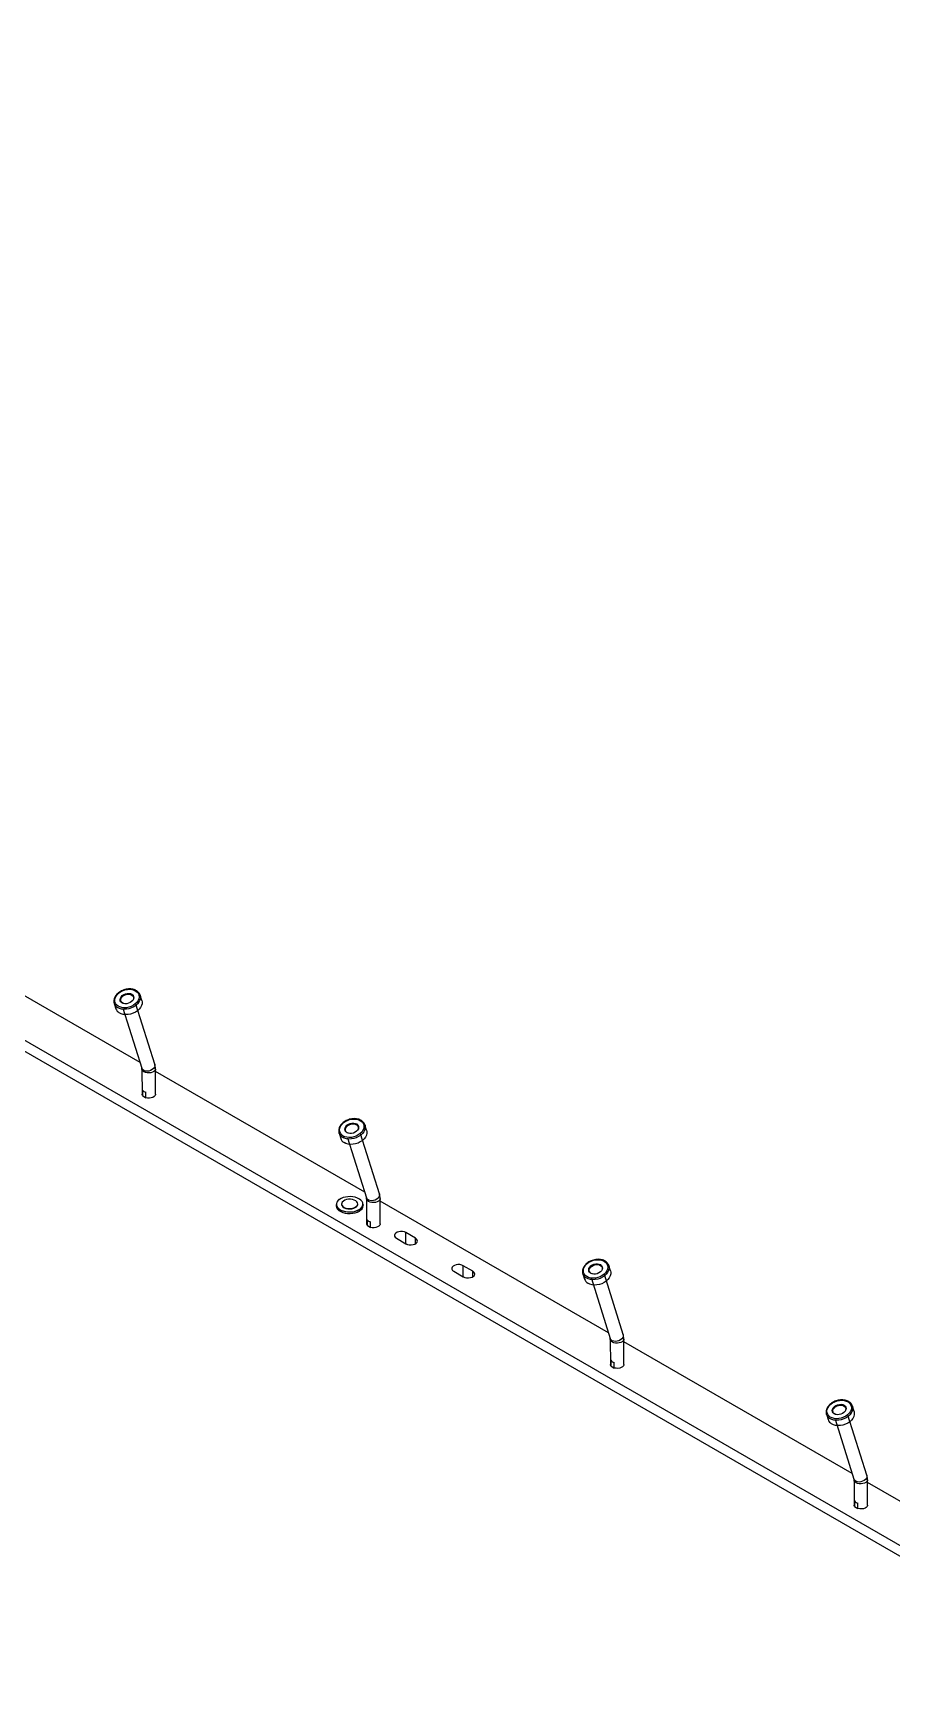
# Model space of a CAD drawing. Header units: millimetres. Extents: x 1364877 to 2662909, y 234189 to 1399913.
# Drawn here: x 2091407 to 2109622, y 714225 to 749586 of the extents above; entities that cross this region are included whole.
import ezdxf

# ---------------------------------------------------------------- set-up
doc = ezdxf.new("R2010")
doc.units = ezdxf.units.MM
doc.header["$LTSCALE"] = 5
doc.header["$MEASUREMENT"] = 0
doc.layers.add('A-CONC-LIN2', color=7, linetype='CONTINUOUS', lineweight=25)

msp = doc.modelspace()

# ---------------------------------------------------------------- linework, layer by layer
at = {"layer": 'A-CONC-LIN2'}
for p, q in [((2054184.1, 749585.6), (2115032.8, 714458.4)), ((2054185, 749351.8), (2115033.6, 714224.7)), ((2093672.4, 727730), (2089232.7, 730293)), ((2093709.1, 729048.6), (2093673.3, 729162.1)), ((2093673.3, 729162.1), (2093675.5, 729154.4)), ((2093123.3, 728988.5), (2093159.1, 728875.1)), ((2093125.5, 728982.2), (2093123.3, 728988.5)), ((2093307.2, 728887.4), (2093709.9, 727611.2)), ((2093983.5, 727697.5), (2093580.8, 728973.8)), ((2093712.1, 727592.6), (2093714, 727058.4)), ((2094000.9, 727059.4), (2093999, 727593.6)), ((2098439.3, 724978.2), (2093999.2, 727541.4)), ((2093721.7, 727147.9), (2093722.1, 727031)), ((2093722.1, 727031), (2093795.3, 726983.8)), ((2093795.3, 726983.8), (2093794.9, 727100.7)), ((2098479.8, 726293.9), (2098444.3, 726407.1)), ((2098444.3, 726407.1), (2098446, 726401.4)), ((2097894, 726234.7), (2097929.4, 726121.5)), ((2097896.2, 726228.2), (2097894, 726234.7)), ((2098077.5, 726133.6), (2098476.4, 724859.8)), ((2098750.1, 724945.5), (2098351.2, 726219.3)), ((2097833.2, 724716.9), (2097833.3, 724691.1)), ((2097949.4, 724730.1), (2097949.4, 724721.9)), ((2098290.6, 724723.2), (2098290.5, 724731.3)), ((2098406.9, 724693.2), (2098406.8, 724718.9)), ((2098478.6, 724840.9), (2098480.5, 724306.7)), ((2098767.4, 724307.8), (2098765.4, 724842)), ((2103611.7, 721992.2), (2098765.6, 724789.8)), ((2098488.7, 724395.4), (2098489.1, 724278.6)), ((2098489.1, 724278.6), (2098563.2, 724231.8)), ((2098563.2, 724231.8), (2098562.8, 724348.7)), ((2099110.7, 724002.7), (2099313.6, 723885.6)), ((2099294.7, 723896.5), (2099314.4, 723887)), ((2099516.4, 724003.7), (2099313.5, 724120.8)), ((2099314.4, 723887), (2099313.5, 724120.8)), ((2099314.4, 723887), (2099333.3, 723876.1)), ((2099314.4, 723887), (2099314.4, 723885.1)), ((2099516.8, 723886.4), (2099516.4, 724003.7)), ((2100327.7, 723300.2), (2100530.5, 723183.1)), ((2100531.4, 723184.5), (2100511.6, 723194)), ((2100733.4, 723301.1), (2100530.5, 723418.2)), ((2100531.4, 723184.5), (2100530.5, 723418.2)), ((2100550.3, 723173.6), (2100531.4, 723184.5)), ((2100733.8, 723183.8), (2100733.4, 723301.1)), ((2103068.1, 723247.9), (2103103.4, 723134.8)), ((2103070.4, 723241.2), (2103068.1, 723247.9)), ((2103251.5, 723146.8), (2103648.5, 721874.1)), ((2103922.3, 721959.5), (2103525.3, 723232.2)), ((2103654, 723306.5), (2103618.7, 723419.6)), ((2103618.7, 723419.6), (2103620.1, 723414.9)), ((2103650.7, 721855.1), (2103652.6, 721320.9)), ((2103939.5, 721322), (2103937.6, 721856.2)), ((2108783.5, 719006.6), (2103937.8, 721804)), ((2103661.1, 721409.2), (2103661.5, 721292.4)), ((2103736, 721245.8), (2103735.6, 721362.7)), ((2103661.5, 721292.4), (2103736, 721245.8)), ((2108823.5, 720322.6), (2108788, 720435.9)), ((2108788, 720435.9), (2108789.8, 720429.9)), ((2108237.7, 720263.4), (2108273.2, 720150.1)), ((2108239.9, 720256.8), (2108237.7, 720263.4)), ((2108421.3, 720162.3), (2108820.7, 718888.1)), ((2109094.4, 718973.9), (2108695, 720248.1)), ((2108822.9, 718869.3), (2108824.8, 718335.1)), ((2109111.6, 718336.1), (2109109.7, 718870.4)), ((2113957.3, 716019.8), (2109109.9, 718818.2)), ((2108832.9, 718423.9), (2108833.3, 718307.1)), ((2108833.3, 718307.1), (2108907.3, 718260.2)), ((2108907.3, 718260.2), (2108906.9, 718377.1))]:
    msp.add_line(p, q, dxfattribs=at)
for points in [[(2093203.9, 728931), (2093173, 728956.4), (2093150.6, 728986.9), (2093137.5, 729021.4), (2093134.3, 729058.5), (2093141, 729097), (2093157.4, 729135.1), (2093182.9, 729171.6), (2093216.4, 729204.9), (2093256.8, 729233.9), (2093302.4, 729257.4), (2093351.6, 729274.5), (2093402.3, 729284.5), (2093452.7, 729287), (2093500.8, 729282), (2093544.8, 729269.7), (2093583, 729250.5), (2093613.9, 729225.1), (2093636.3, 729194.6), (2093649.4, 729160.1), (2093652.7, 729122.9), (2093646, 729084.5), (2093629.6, 729046.4), (2093604.1, 729009.9), (2093570.5, 728976.5), (2093530.1, 728947.6), (2093484.5, 728924.1), (2093435.4, 728907), (2093384.6, 728897), (2093334.2, 728894.5), (2093286.1, 728899.5), (2093242.1, 728911.8), (2093203.9, 728931)], [(2093675.5, 729154.4), (2093679.1, 729135), (2093678.6, 729095.2), (2093667.9, 729054.6), (2093647.5, 729014.8), (2093618, 728977.2), (2093580.7, 728943.1), (2093536.7, 728913.8), (2093487.7, 728890.3), (2093435.6, 728873.6), (2093382, 728864.1), (2093329.1, 728862.2), (2093278.6, 728868.1), (2093232.5, 728881.4), (2093192.4, 728901.8)], [(2093286.5, 729000.6), (2093264.3, 729020.3), (2093250.8, 729044.9), (2093247.1, 729072.6), (2093253.4, 729101.5), (2093269.2, 729129.7), (2093293.5, 729155.2), (2093324.6, 729176.4), (2093360.4, 729191.7), (2093398.5, 729200.1), (2093436.2, 729201.1), (2093471, 729194.5), (2093500.5, 729180.9), (2093522.7, 729161.2), (2093536.1, 729136.6), (2093539.8, 729108.9), (2093533.5, 729080), (2093517.7, 729051.8), (2093493.4, 729026.3), (2093462.3, 729005.1), (2093426.5, 728989.8), (2093388.5, 728981.4), (2093350.8, 728980.4), (2093316, 728987), (2093286.5, 729000.6)], [(2093297.1, 728997.3), (2093275.7, 729016.6), (2093263.3, 729040.7), (2093260.8, 729067.7), (2093268.3, 729095.8), (2093285.3, 729122.7), (2093310.6, 729146.6), (2093342.3, 729165.6), (2093378, 729178.4), (2093415, 729183.9), (2093450.7, 729181.9), (2093482.4, 729172.3), (2093507.7, 729156), (2093524.7, 729134.1), (2093532.3, 729108.3), (2093529.7, 729080.5), (2093517.3, 729052.7), (2093510, 729042.4)], [(2093709.1, 729048.6), (2093714.9, 729021.6), (2093714.4, 728981.7), (2093703.7, 728941.2), (2093683.3, 728901.4), (2093653.8, 728863.7), (2093616.5, 728829.7), (2093572.5, 728800.4), (2093523.5, 728776.9), (2093471.3, 728760.1), (2093417.8, 728750.6), (2093364.9, 728748.8), (2093314.4, 728754.6), (2093268.3, 728768), (2093228.2, 728788.3)], [(2093325.8, 728984.3), (2093325.8, 728984.3), (2093297.1, 728997.3)], [(2093983.5, 727697.5), (2093985.5, 727689.2), (2093985.5, 727660.9), (2093975.2, 727632.1), (2093955.4, 727604.9), (2093927.5, 727581.4), (2093893.6, 727563.3), (2093856.3, 727552), (2093818.2, 727548.2), (2093782.2, 727552.3), (2093751, 727564), (2093726.9, 727582.4), (2093711.7, 727606.1), (2093709.9, 727611.2)], [(2093999, 727593.6), (2093997.2, 727580.4), (2093985.9, 727558.7), (2093964.9, 727539.5), (2093935.8, 727524.4), (2093900.7, 727514.3), (2093862.3, 727510.1), (2093823.4, 727512), (2093786.9, 727519.9), (2093755.5, 727533.3), (2093731.5, 727551.1), (2093716.7, 727572), (2093712.1, 727592)], [(2093722.1, 727031), (2093714.3, 727053.3), (2093714, 727058.4)], [(2094000.9, 727059.4), (2094000.2, 727051.4), (2093991.2, 727029.2), (2093972.1, 727009.2), (2093944.4, 726993), (2093910.2, 726981.7), (2093872, 726976.2), (2093832.8, 726976.9), (2093795.3, 726983.8)], [(2097976.6, 726175.4), (2097945.2, 726200.6), (2097922.3, 726230.9), (2097908.7, 726265.4), (2097904.9, 726302.5), (2097911.1, 726341), (2097927, 726379.2), (2097952, 726415.9), (2097985.2, 726449.4), (2098025.3, 726478.6), (2098070.7, 726502.4), (2098119.7, 726519.8), (2098170.4, 726530.1), (2098220.9, 726532.9), (2098269.2, 726528.3), (2098313.5, 726516.2), (2098352.1, 726497.2), (2098383.4, 726472.1), (2098406.3, 726441.7), (2098419.9, 726407.3), (2098423.7, 726370.1), (2098417.6, 726331.7), (2098401.7, 726293.4), (2098376.6, 726256.8), (2098343.5, 726223.2), (2098303.4, 726194), (2098258, 726170.3), (2098209, 726152.9), (2098158.2, 726142.6), (2098107.7, 726139.7), (2098059.4, 726144.4), (2098015.1, 726156.4), (2097976.6, 726175.4)], [(2098446, 726401.4), (2098449.8, 726382.4), (2098449.8, 726342.5), (2098439.7, 726301.9), (2098419.8, 726262), (2098390.8, 726224.2), (2098353.8, 726189.8), (2098310.2, 726160.3), (2098261.4, 726136.5), (2098209.4, 726119.4), (2098155.8, 726109.6), (2098102.8, 726107.4), (2098052.1, 726113), (2098005.7, 726126), (2097965.2, 726146.1)], [(2098058.4, 726245.5), (2098035.8, 726265.1), (2098022, 726289.6), (2098017.9, 726317.2), (2098023.8, 726346.2), (2098039.2, 726374.5), (2098063.2, 726400.2), (2098094.1, 726421.5), (2098129.7, 726437), (2098167.8, 726445.7), (2098205.5, 726446.9), (2098240.5, 726440.6), (2098270.3, 726427.1), (2098292.8, 726407.5), (2098306.6, 726383.1), (2098310.8, 726355.4), (2098304.9, 726326.4), (2098289.4, 726298.2), (2098265.4, 726272.5), (2098234.6, 726251.1), (2098198.9, 726235.6), (2098160.9, 726227), (2098123.1, 726225.7), (2098088.1, 726232.1), (2098058.4, 726245.5)], [(2098097.2, 726229.6), (2098068.8, 726242.3), (2098047.1, 726261.5), (2098034.3, 726285.4), (2098031.4, 726312.5), (2098038.6, 726340.6), (2098055.3, 726367.6), (2098080.3, 726391.7), (2098111.8, 726410.9), (2098147.3, 726423.9), (2098184.4, 726429.6), (2098220.2, 726427.8), (2098252.1, 726418.4), (2098277.7, 726402.3), (2098295.1, 726380.5), (2098303, 726354.8), (2098300.9, 726326.9), (2098288.9, 726299.1), (2098280.3, 726286.9)], [(2098479.8, 726293.9), (2098485.2, 726269.1), (2098485.3, 726229.3), (2098475.1, 726188.7), (2098455.2, 726148.7), (2098426.3, 726110.9), (2098389.3, 726076.6), (2098345.6, 726047.1), (2098296.9, 726023.3), (2098244.8, 726006.2), (2098191.3, 725996.4), (2098138.2, 725994.2), (2098087.6, 725999.7), (2098041.2, 726012.8), (2098000.6, 726032.9)], [(2098750.1, 724945.5), (2098752, 724938.4), (2098752.4, 724910.1), (2098742.5, 724881.2), (2098723, 724853.9), (2098695.3, 724830.2), (2098661.6, 724811.9), (2098624.3, 724800.4), (2098586.2, 724796.4), (2098550.1, 724800.2), (2098518.7, 724811.7), (2098494.2, 724829.9), (2098478.7, 724853.5), (2098476.4, 724859.8)], [(2098319.3, 724608.1), (2098321.1, 724609.2), (2098354.6, 724633.4), (2098379.7, 724660.8), (2098395.4, 724690.5), (2098401.1, 724721.3), (2098396.6, 724752.1), (2098382.2, 724781.9), (2098358.3, 724809.6), (2098325.7, 724834.1), (2098285.8, 724854.5), (2098239.8, 724870.2), (2098189.5, 724880.6), (2098136.7, 724885.3), (2098083.3, 724884), (2098031.2, 724877), (2097982.4, 724864.3), (2097938.5, 724846.5), (2097901.1, 724824.3), (2097871.7, 724798.4), (2097851.2, 724769.7), (2097840.5, 724739.3), (2097839.9, 724708.3), (2097849.3, 724677.9), (2097868.6, 724649), (2097892.6, 724626.2)], [(2097892.6, 724626.2), (2097897, 724622.8), (2097933.4, 724600.2)], [(2098406.8, 724718.9), (2098406.8, 724716.6), (2098401, 724685.1), (2098385, 724654.9), (2098359.4, 724626.9), (2098325.2, 724602.2), (2098283.6, 724581.7), (2098236, 724566.1), (2098184.3, 724556), (2098130.2, 724551.7), (2098075.8, 724553.5), (2098023, 724561.2), (2097973.6, 724574.5), (2097929.6, 724593.1)], [(2097929.7, 724567.4), (2097973.7, 724548.8), (2098023, 724535.5), (2098075.9, 724527.8), (2098130.3, 724526), (2098184.4, 724530.3), (2098236.1, 724540.4), (2098283.7, 724556), (2098325.3, 724576.5), (2098359.5, 724601.2), (2098385.1, 724629.2), (2098401.1, 724659.4), (2098406.9, 724690.9), (2098406.9, 724693.2)], [(2097949.4, 724721.9), (2097950, 724713.9), (2097958.9, 724689.6)], [(2097958.9, 724697.8), (2097977.9, 724675.7), (2098005.8, 724657), (2098041, 724642.9), (2098081, 724634.4), (2098123.6, 724631.9), (2098165.9, 724635.6), (2098205.3, 724645.3), (2098239.3, 724660.4), (2098265.9, 724679.9), (2098283.3, 724702.6), (2098290.4, 724727), (2098286.8, 724751.7), (2098272.7, 724775.1), (2098249.1, 724795.7), (2098217.3, 724812.2), (2098179.4, 724823.6), (2098137.7, 724829.1), (2098095, 724828.5), (2098053.8, 724821.7), (2098016.8, 724809.2), (2097986.2, 724791.8), (2097964.1, 724770.6), (2097951.8, 724746.8), (2097950, 724722), (2097958.9, 724697.8)], [(2097958.9, 724689.6), (2097977.9, 724667.5), (2098005.9, 724648.8), (2098041, 724634.7), (2098081.1, 724626.2), (2098123.6, 724623.7), (2098165.9, 724627.4), (2098205.3, 724637.1), (2098239.4, 724652.2), (2098265.9, 724671.7), (2098283.3, 724694.4), (2098290.4, 724718.8), (2098290.6, 724723.2)], [(2098765.4, 724841.9), (2098763.9, 724829.6), (2098753, 724807.9), (2098732.3, 724788.6), (2098703.5, 724773.2), (2098668.6, 724762.9), (2098630.3, 724758.5), (2098591.4, 724760.2), (2098554.7, 724767.9), (2098523, 724781.1), (2098498.7, 724798.7), (2098483.5, 724819.5), (2098478.6, 724840.3)], [(2098489.1, 724278.6), (2098480.9, 724300.8), (2098480.5, 724306.7)], [(2098767.4, 724307.8), (2098766.9, 724300.6), (2098758.2, 724278.4), (2098739.5, 724258.3), (2098712.1, 724241.9), (2098678.1, 724230.4), (2098640, 724224.7), (2098600.8, 724225.2), (2098563.2, 724231.8)], [(2099313.5, 724120.8), (2099280.9, 724134.9), (2099242.6, 724143.1), (2099201.9, 724144.6), (2099162, 724139.5), (2099126.2, 724128.1), (2099097.3, 724111.3), (2099077.8, 724090.5), (2099069.1, 724067.3), (2099072, 724043.7), (2099086.3, 724021.6), (2099110.7, 724002.7)], [(2099313.6, 723885.6), (2099346.2, 723871.5), (2099384.5, 723863.3), (2099425.2, 723861.8), (2099465.1, 723866.9), (2099500.9, 723878.3), (2099529.8, 723895.1), (2099549.3, 723915.9), (2099558, 723939.1), (2099555.1, 723962.7), (2099540.8, 723984.8), (2099516.4, 724003.7)], [(2103151.8, 723187.7), (2103120.2, 723212.7), (2103097.1, 723243), (2103083.2, 723277.4), (2103079.1, 723314.6), (2103085, 723353), (2103100.7, 723391.4), (2103125.5, 723428), (2103158.5, 723461.7), (2103198.4, 723491), (2103243.7, 723514.9), (2103292.6, 723532.4), (2103343.3, 723542.9), (2103393.9, 723545.9), (2103442.3, 723541.4), (2103486.7, 723529.5), (2103525.5, 723510.6), (2103557, 723485.6), (2103580.2, 723455.3), (2103594.1, 723420.9), (2103598.1, 723383.7), (2103592.2, 723345.3), (2103576.6, 723307), (2103551.8, 723270.3), (2103518.8, 723236.6), (2103478.9, 723207.3), (2103433.6, 723183.4), (2103384.6, 723165.9), (2103333.9, 723155.4), (2103283.4, 723152.4), (2103234.9, 723156.9), (2103190.5, 723168.8), (2103151.8, 723187.7)], [(2100530.5, 723418.2), (2100497.8, 723432.3), (2100459.6, 723440.5), (2100418.9, 723442.1), (2100379, 723437), (2100343.2, 723425.6), (2100314.3, 723408.8), (2100294.7, 723387.9), (2100286.1, 723364.8), (2100289, 723341.2), (2100303.2, 723319.1), (2100327.7, 723300.2)], [(2100530.5, 723183.1), (2100563.2, 723169), (2100601.5, 723160.8), (2100642.2, 723159.2), (2100682.1, 723164.3), (2100717.9, 723175.8), (2100746.8, 723192.6), (2100766.3, 723213.4), (2100775, 723236.5), (2100772.1, 723260.1), (2100757.8, 723282.3), (2100733.4, 723301.1)], [(2103620.1, 723414.9), (2103624, 723396.1), (2103624.3, 723356.2), (2103614.4, 723315.6), (2103594.8, 723275.6), (2103566, 723237.7), (2103529.3, 723203.3), (2103485.8, 723173.6), (2103437.1, 723149.6), (2103385.1, 723132.4), (2103331.6, 723122.4), (2103278.5, 723120.1), (2103227.7, 723125.4), (2103181.1, 723138.4), (2103140.4, 723158.3)], [(2103654, 723306.5), (2103659.3, 723282.9), (2103659.6, 723243.1), (2103649.7, 723202.4), (2103630.1, 723162.5), (2103601.3, 723124.6), (2103564.6, 723090.1), (2103521.1, 723060.4), (2103472.4, 723036.5), (2103420.4, 723019.3), (2103366.9, 723009.3), (2103313.8, 723006.9), (2103263, 723012.3), (2103216.4, 723025.2), (2103175.7, 723045.2)], [(2103233.2, 723258), (2103210.4, 723277.6), (2103196.4, 723302), (2103192.1, 723329.6), (2103197.8, 723358.6), (2103213.1, 723386.9), (2103236.9, 723412.7), (2103267.7, 723434.1), (2103303.3, 723449.7), (2103341.3, 723458.5), (2103379.1, 723459.9), (2103414.2, 723453.6), (2103444.1, 723440.3), (2103466.8, 723420.7), (2103480.8, 723396.3), (2103485.1, 723368.7), (2103479.4, 723339.7), (2103464.1, 723311.4), (2103440.3, 723285.6), (2103409.5, 723264.2), (2103374, 723248.6), (2103336, 723239.8), (2103298.1, 723238.5), (2103263.1, 723244.7), (2103233.2, 723258)], [(2103271.7, 723242.4), (2103243.6, 723254.9), (2103221.7, 723273.9), (2103208.8, 723297.9), (2103205.6, 723324.9), (2103212.6, 723353), (2103229.1, 723380.1), (2103254, 723404.3), (2103285.4, 723423.6), (2103320.9, 723436.7), (2103358, 723442.5), (2103393.9, 723440.8), (2103425.8, 723431.5), (2103451.6, 723415.4), (2103469.2, 723393.7), (2103477.3, 723368), (2103475.3, 723340.2), (2103463.5, 723312.3), (2103454.4, 723299.4)], [(2103922.3, 721959.5), (2103924, 721953), (2103924.7, 721924.7), (2103914.9, 721895.8), (2103895.6, 721868.4), (2103868.1, 721844.7), (2103834.5, 721826.2), (2103797.2, 721814.6), (2103759.1, 721810.4), (2103722.9, 721814.2), (2103691.3, 721825.6), (2103666.8, 721843.7), (2103651, 721867.3), (2103648.5, 721874.1)], [(2103937.6, 721856.1), (2103936.1, 721844.2), (2103925.4, 721822.4), (2103904.9, 721803.1), (2103876.3, 721787.7), (2103841.5, 721777.3), (2103803.2, 721772.7), (2103764.3, 721774.3), (2103727.5, 721781.9), (2103695.7, 721795), (2103671.2, 721812.5), (2103655.9, 721833.3), (2103650.7, 721854.5)], [(2103661.5, 721292.4), (2103653.1, 721314.6), (2103652.6, 721320.9)], [(2103939.5, 721322), (2103939, 721315.3), (2103930.6, 721293), (2103912.1, 721272.8), (2103884.9, 721256.4), (2103850.9, 721244.8), (2103812.9, 721238.9), (2103773.6, 721239.3), (2103736, 721245.8)], [(2108320.1, 720204.3), (2108288.8, 720229.5), (2108265.9, 720259.9), (2108252.4, 720294.3), (2108248.7, 720331.4), (2108254.9, 720369.9), (2108270.9, 720408.1), (2108295.9, 720444.7), (2108329.2, 720478.3), (2108369.3, 720507.5), (2108414.7, 720531.2), (2108463.7, 720548.5), (2108514.5, 720558.8), (2108565, 720561.6), (2108613.3, 720556.9), (2108657.5, 720544.8), (2108696, 720525.8), (2108727.3, 720500.6), (2108750.2, 720470.2), (2108763.7, 720435.8), (2108767.4, 720398.6), (2108761.2, 720360.2), (2108745.2, 720321.9), (2108720.2, 720285.3), (2108686.9, 720251.8), (2108646.8, 720222.6), (2108601.4, 720198.9), (2108552.4, 720181.6), (2108501.6, 720171.3), (2108451.1, 720168.5), (2108402.9, 720173.2), (2108358.6, 720185.3), (2108320.1, 720204.3)], [(2108789.8, 720429.9), (2108793.5, 720410.9), (2108793.5, 720371), (2108783.3, 720330.4), (2108763.3, 720290.5), (2108734.3, 720252.7), (2108697.3, 720218.4), (2108653.6, 720188.9), (2108604.8, 720165.2), (2108552.7, 720148.1), (2108499.2, 720138.3), (2108446.2, 720136.2), (2108395.5, 720141.8), (2108349.1, 720154.8), (2108308.7, 720175)], [(2108823.5, 720322.6), (2108829, 720297.6), (2108829, 720257.8), (2108818.8, 720217.2), (2108798.8, 720177.2), (2108769.8, 720139.5), (2108732.8, 720105.2), (2108689.1, 720075.6), (2108640.3, 720051.9), (2108588.2, 720034.8), (2108534.7, 720025.1), (2108481.7, 720022.9), (2108431, 720028.5), (2108384.6, 720041.6), (2108344.2, 720061.7)], [(2108402, 720274.3), (2108379.4, 720293.9), (2108365.7, 720318.4), (2108361.6, 720346.1), (2108367.6, 720375), (2108383.1, 720403.3), (2108407.1, 720429), (2108438, 720450.3), (2108473.7, 720465.8), (2108511.7, 720474.4), (2108549.4, 720475.6), (2108584.4, 720469.2), (2108614.1, 720455.8), (2108636.7, 720436.1), (2108650.4, 720411.7), (2108654.5, 720384), (2108648.5, 720355.1), (2108633, 720326.8), (2108609, 720301.1), (2108578.1, 720279.8), (2108542.4, 720264.3), (2108504.4, 720255.7), (2108466.7, 720254.5), (2108431.7, 720260.8), (2108402, 720274.3)], [(2108440.9, 720258.4), (2108412.5, 720271.1), (2108390.8, 720290.3), (2108378.1, 720314.3), (2108375.2, 720341.3), (2108382.4, 720369.4), (2108399.1, 720396.4), (2108424.2, 720420.5), (2108455.7, 720439.7), (2108491.3, 720452.6), (2108528.3, 720458.4), (2108564.1, 720456.5), (2108596, 720447.1), (2108621.5, 720430.9), (2108638.9, 720409.1), (2108646.8, 720383.4), (2108644.6, 720355.5), (2108632.5, 720327.7), (2108624.1, 720315.8)], [(2109094.4, 718973.9), (2109096.2, 718966.7), (2109096.6, 718938.4), (2109086.6, 718909.5), (2109067.1, 718882.2), (2109039.4, 718858.6), (2109005.7, 718840.3), (2108968.4, 718828.7), (2108930.3, 718824.8), (2108894.2, 718828.7), (2108862.8, 718840.2), (2108838.4, 718858.4), (2108822.9, 718882), (2108820.7, 718888.1)], [(2109109.7, 718870.3), (2109108.1, 718857.9), (2109097.2, 718836.1), (2109076.5, 718816.9), (2109047.6, 718801.6), (2109012.7, 718791.3), (2108974.4, 718786.9), (2108935.5, 718788.6), (2108898.8, 718796.3), (2108867.2, 718809.5), (2108842.9, 718827.2), (2108827.8, 718848), (2108822.9, 718868.7)], [(2108833.3, 718307.1), (2108825.2, 718329.3), (2108824.8, 718335.1)], [(2109111.6, 718336.1), (2109111.1, 718328.9), (2109102.4, 718306.7), (2109083.7, 718286.6), (2109056.3, 718270.2), (2109022.2, 718258.7), (2108984.1, 718253), (2108944.8, 718253.6), (2108907.3, 718260.2)]]:
    msp.add_lwpolyline(points, dxfattribs=at)
for centre, radius, start, end in [((2093277.2, 729040.3), 162.4, 200.95549, 238.53215), ((2093312.3, 728926.1), 161.5, 198.42933, 238.59311), ((2093820, 727220), 121.9, 216.23188, 258.11635), ((2098049.4, 726286.9), 164, 200.98379, 239.1267), ((2098084.1, 726172.9), 163, 198.37001, 239.19579), ((2097979.2, 724731.2), 146.7, 185.59649, 250.24237), ((2097983.2, 724708.5), 150.9, 186.59559, 249.24327), ((2097942.3, 724742.1), 94.7, 108.264, 161.74635), ((2098118.4, 724992.5), 433.7, 244.74239, 297.59581), ((2098587.6, 724470), 123.9, 217.0234, 258.44377), ((2103224.4, 723300.3), 164.9, 201.00708, 239.40877), ((2103258.9, 723186.3), 163.8, 198.34651, 239.47945), ((2103760.2, 721485), 124.8, 217.38849, 258.61555), ((2108392.9, 720315.5), 163.9, 200.98103, 239.05084), ((2108427.7, 720201.5), 162.8, 198.37922, 239.11951), ((2108931.7, 718498.2), 123.6, 216.92208, 258.40656)]:
    msp.add_arc(centre, radius, start, end, dxfattribs=at)
for points, knots in [([(2093674.9, 729153.5), (2093674.3, 729156.8), (2093671.5, 729172.6), (2093657.9, 729198.3), (2093634.4, 729228.8), (2093603, 729254.2), (2093565.5, 729274), (2093522.5, 729287.8), (2093475.6, 729294.8), (2093426.1, 729295), (2093375.7, 729288.3), (2093326.1, 729274.9), (2093278.6, 729255.2), (2093234.8, 729229.9), (2093196.2, 729199.6), (2093163.8, 729165.2), (2093138.9, 729127.8), (2093122.3, 729088.3), (2093115.1, 729048.5), (2093116, 729012.3), (2093123.3, 728991.1), (2093126.4, 728982)], [0, 0, 0, 0, 0.0145942, 0.0686017, 0.122486, 0.1767104, 0.2315623, 0.2869987, 0.3428013, 0.3987624, 0.4547572, 0.5107641, 0.5668043, 0.6229054, 0.6790967, 0.7353951, 0.7917376, 0.8479394, 0.9037024, 0.9587355, 1, 1, 1, 1]), ([(2093709.9, 727611.2), (2093710.2, 727610.1), (2093711, 727607.3), (2093712, 727599.9), (2093712.1, 727593.5), (2093712.1, 727592.6)], [0, 0, 0, 0, 0.3329746, 0.9059046, 1, 1, 1, 1]), ([(2093999, 727593.6), (2093998.6, 727605), (2093997.8, 727633.7), (2093992, 727668.4), (2093985.4, 727691), (2093983.5, 727697.5)], [0, 0, 0, 0, 0.3196625, 0.8060161, 1, 1, 1, 1]), ([(2098445.3, 726400.6), (2098444.6, 726404), (2098441.7, 726419.9), (2098427.6, 726445.5), (2098403.7, 726475.8), (2098371.9, 726501), (2098334, 726520.7), (2098290.7, 726534.1), (2098243.6, 726540.9), (2098194, 726540.8), (2098143.6, 726533.7), (2098094, 726520), (2098046.7, 726500.1), (2098003.2, 726474.4), (2097964.8, 726443.9), (2097932.8, 726409.3), (2097908.4, 726371.7), (2097892.3, 726332.2), (2097885.7, 726292.3), (2097886.9, 726256.8), (2097894.3, 726236.4), (2097897.3, 726228)], [0, 0, 0, 0, 0.0149981, 0.0691491, 0.1232049, 0.1776223, 0.232669, 0.2882839, 0.3442473, 0.4003634, 0.4565101, 0.5126682, 0.5688621, 0.6251204, 0.6814732, 0.7379273, 0.7944129, 0.8507399, 0.9066086, 0.9617428, 1, 1, 1, 1]), ([(2098765.4, 724842), (2098765.1, 724853.3), (2098764.3, 724882), (2098758.5, 724916.6), (2098752, 724939.1), (2098750.1, 724945.5)], [0, 0, 0, 0, 0.3195525, 0.8081451, 1, 1, 1, 1]), ([(2098476.4, 724859.8), (2098476.7, 724858.7), (2098477.5, 724855.9), (2098478.5, 724848.4), (2098478.6, 724841.9), (2098478.6, 724840.9)], [0, 0, 0, 0, 0.3329363, 0.9031526, 1, 1, 1, 1]), ([(2103619.3, 723414.2), (2103618.7, 723417.7), (2103615.6, 723433.5), (2103601.4, 723459.1), (2103577.2, 723489.4), (2103545.2, 723514.5), (2103507.1, 723534), (2103463.7, 723547.3), (2103416.5, 723554), (2103366.8, 723553.7), (2103316.4, 723546.5), (2103266.8, 723532.6), (2103219.6, 723512.5), (2103176.2, 723486.8), (2103138, 723456.1), (2103106.2, 723421.4), (2103082.1, 723383.7), (2103066.2, 723344.1), (2103059.8, 723304.2), (2103061.3, 723269.1), (2103068.6, 723249), (2103071.5, 723241)], [0, 0, 0, 0, 0.0151954, 0.0694186, 0.1235576, 0.1780711, 0.233213, 0.2889159, 0.3449607, 0.401152, 0.4573718, 0.513606, 0.5698791, 0.6262153, 0.6826432, 0.7391733, 0.7957324, 0.852121, 0.9080371, 0.9632239, 1, 1, 1, 1]), ([(2103648.5, 721874.1), (2103648.8, 721873), (2103649.6, 721870.2), (2103650.7, 721862.7), (2103650.7, 721856.1), (2103650.7, 721855.1)], [0, 0, 0, 0, 0.3328257, 0.9018961, 1, 1, 1, 1]), ([(2103937.6, 721856.2), (2103937.2, 721867.5), (2103936.4, 721896.2), (2103930.7, 721930.7), (2103924.2, 721953.2), (2103922.3, 721959.5)], [0, 0, 0, 0, 0.3195197, 0.809192, 1, 1, 1, 1]), ([(2108789, 720429.1), (2108788.4, 720432.6), (2108785.5, 720448.4), (2108771.5, 720474), (2108747.6, 720504.4), (2108715.9, 720529.6), (2108678, 720549.3), (2108634.8, 720562.8), (2108587.7, 720569.6), (2108538.1, 720569.5), (2108487.7, 720562.4), (2108438.1, 720548.8), (2108390.7, 720528.9), (2108347.2, 720503.3), (2108308.8, 720472.8), (2108276.8, 720438.2), (2108252.3, 720400.6), (2108236.2, 720361.1), (2108229.4, 720321.2), (2108230.6, 720285.7), (2108238, 720265.1), (2108241, 720256.6)], [0, 0, 0, 0, 0.0149514, 0.0690844, 0.1231177, 0.1775116, 0.2325338, 0.2881272, 0.3440712, 0.4001693, 0.4562971, 0.5124343, 0.5686115, 0.6248515, 0.6811827, 0.7376159, 0.794086, 0.8503965, 0.9062498, 0.9613719, 1, 1, 1, 1]), ([(2108820.7, 718888.1), (2108821, 718887.1), (2108821.8, 718884.2), (2108822.8, 718876.8), (2108822.9, 718870.3), (2108822.9, 718869.3)], [0, 0, 0, 0, 0.3328938, 0.9034896, 1, 1, 1, 1]), ([(2109109.7, 718870.4), (2109109.4, 718881.7), (2109108.5, 718910.4), (2109102.8, 718945), (2109096.2, 718967.5), (2109094.4, 718973.9)], [0, 0, 0, 0, 0.3195138, 0.8078431, 1, 1, 1, 1])]:
    msp.add_open_spline(points, degree=3, knots=knots, dxfattribs=at)

doc.saveas('drawing.dxf')
